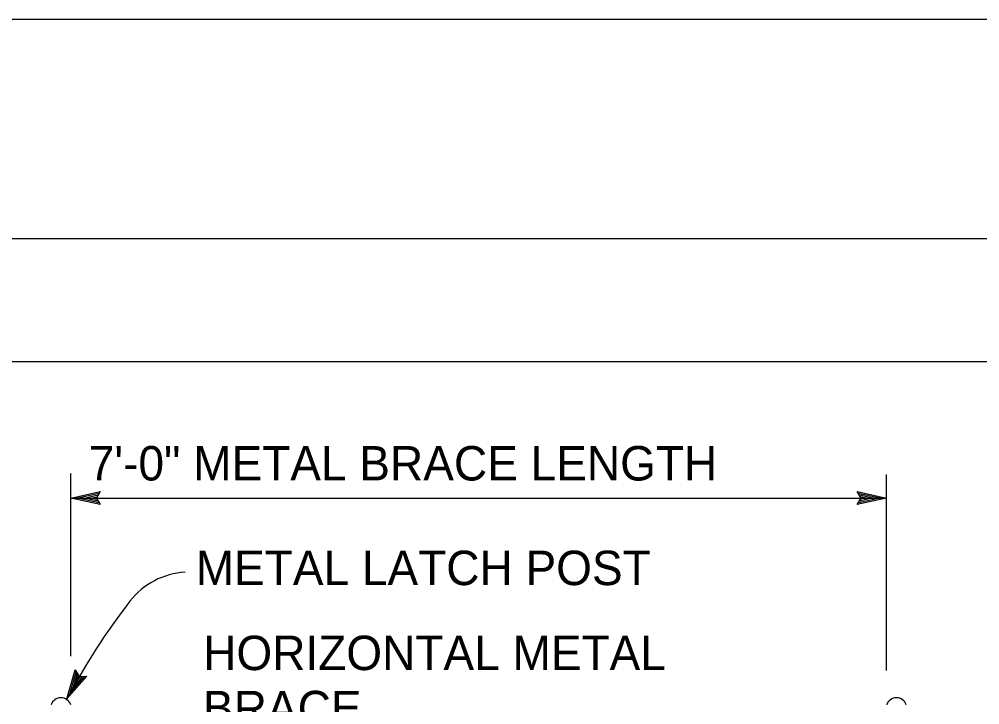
# Model space of a CAD drawing. Extents: x -894 to 866, y -476 to 714.
# Drawn here: x -276.6 to -81.1, y 574.2 to 713.6 of the extents above; entities that cross this region are included whole.
import ezdxf

# ---------------------------------------------------------------- set-up
doc = ezdxf.new("R2010")
doc.units = 0
for name, color, linetype in [('10 Sheet Format', 7, 'Continuous'), ('56 Stage 3 Anno', 7, 'Continuous'), ('57 Undefined', 7, 'Continuous'), ('60 Nongeo Data', 7, 'Continuous')]:
    doc.layers.add(name, color=color, linetype=linetype)

msp = doc.modelspace()

# ---------------------------------------------------------------- linework, layer by layer
at = {"layer": '10 Sheet Format'}
msp.add_line((-813.45, 643.96), (811.55, 643.96), dxfattribs=at)
for points in [[(-894.04, 713.56), (865.96, 713.56), (865.96, -476.44), (-894.04, -476.44)], [(-863.43, 668.96), (836.57, 668.96), (836.57, -431.04), (-863.43, -431.04)], [(-863.43, 668.96), (836.57, 668.96), (836.57, -431.04), (-863.43, -431.04)]]:
    msp.add_lwpolyline(points, close=True, dxfattribs=at)
at = {"layer": '56 Stage 3 Anno'}
for p, q in [((-266.09, 584.07), (-266.09, 621.22)), ((-100.09, 581.13), (-100.09, 620.99)), ((-266.09, 616.22), (-260.09, 617.55)), ((-260.09, 614.88), (-266.09, 616.22)), ((-266.09, 616.22), (-266.09, 616.22)), ((-266.09, 616.22), (-100.09, 616.22)), ((-260.3, 615.24), (-264.71, 616.22)), ((-264.69, 616.23), (-260.32, 617.2)), ((-263.32, 616.22), (-260.5, 616.85)), ((-260.54, 615.6), (-263.32, 616.22)), ((-261.94, 616.22), (-260.73, 616.49)), ((-260.71, 615.95), (-261.94, 616.22)), ((-260.09, 617.55), (-260.88, 616.22)), ((-260.88, 616.22), (-260.09, 614.88)), ((-260.09, 617.55), (-260.09, 617.55)), ((-105.29, 616.22), (-106.09, 617.56)), ((-106.09, 617.56), (-106.09, 617.56)), ((-106.09, 617.56), (-100.09, 616.22)), ((-100.09, 616.22), (-106.09, 614.89)), ((-106.09, 614.89), (-105.29, 616.22)), ((-105.87, 617.21), (-101.47, 616.23)), ((-101.48, 616.22), (-105.85, 615.25)), ((-102.85, 616.23), (-105.67, 615.6)), ((-105.63, 616.85), (-102.85, 616.23)), ((-105.46, 616.5), (-104.23, 616.23)), ((-104.23, 616.23), (-105.44, 615.96)), ((-100.09, 616.22), (-100.09, 616.22)), ((-260.09, 614.88), (-260.09, 614.88)), ((-106.09, 614.89), (-106.09, 614.89)), ((-266.88, 575.37), (-265.18, 581.27)), ((-266.22, 576.59), (-264.98, 580.89)), ((-265.56, 577.79), (-264.76, 580.57)), ((-265.18, 581.27), (-265.18, 581.27)), ((-265.18, 581.27), (-264.4, 579.93)), ((-262.84, 579.99), (-266.88, 575.37)), ((-263.25, 579.97), (-266.22, 576.58)), ((-263.68, 579.94), (-265.56, 577.79)), ((-264.9, 579), (-264.56, 580.19)), ((-264.07, 579.95), (-264.9, 579)), ((-264.4, 579.93), (-262.84, 579.99)), ((-262.84, 579.99), (-262.84, 579.99)), ((-266.88, 575.37), (-266.88, 575.37))]:
    msp.add_line(p, q, dxfattribs=at)
for centre, radius, start, end in [((-241.94, 585.83), 15.33, 93.2451, 142.2433), ((-144.64, 510.47), 138.4, 142.2433, 152.0378)]:
    msp.add_arc(centre, radius, start, end, dxfattribs=at)
at = {"layer": '60 Nongeo Data'}
for centre in [(-268.09, 573.5), (-98.09, 573.5)]:
    msp.add_arc(centre, 2.11, 18.8136, 161.1864, dxfattribs=at)

# ---------------------------------------------------------------- texts
at = {"layer": '57 Undefined'}
for s, p in [('7\'-0" METAL BRACE LENGTH', (-262.43, 619.78)), ('METAL LATCH POST', (-240.67, 598.51)), ('HORIZONTAL METAL ', (-239.15, 581.23)), ('BRACE', (-239.18, 570.01))]:
    msp.add_text(s, height=7, dxfattribs=at).set_placement(p)

doc.saveas('drawing.dxf')
